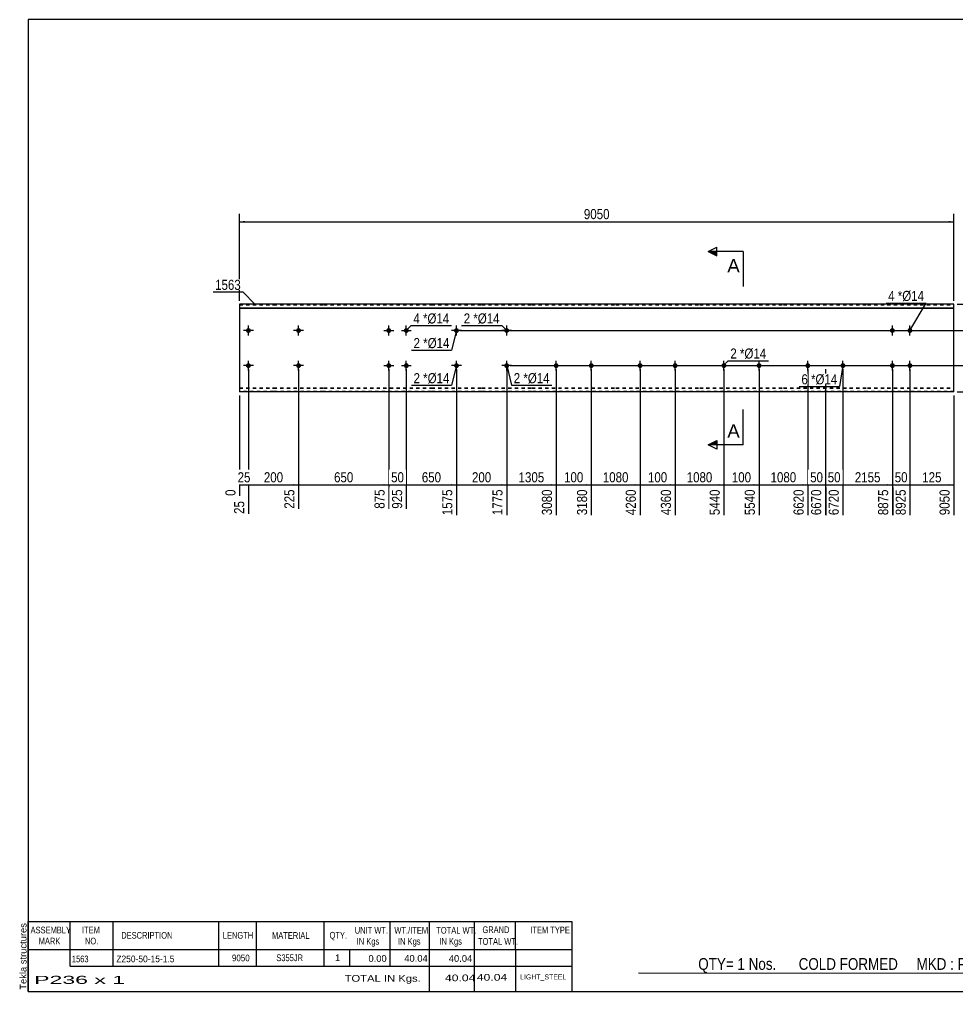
# Model space of a CAD drawing. Header units: millimetres. Extents: x -63 to 340, y -183 to 94.
# Drawn here: x -62.7 to 204.5, y -183.4 to 93.7 of the extents above; entities that cross this region are included whole.
import ezdxf

# ---------------------------------------------------------------- set-up
doc = ezdxf.new("R2010")
doc.units = ezdxf.units.MM
doc.linetypes.add('DXK_LINE_DOT1', pattern=[1.8814, 0.9407, -0.9407])
doc.styles.add('Arial', font='ARIAL.TTF', dxfattribs={"height": 0.2})
doc.styles.add('Arial Narrow', font='ARIALN.TTF', dxfattribs={"height": 0.2})

# ---------------------------------------------------------------- blocks, each defined once
blk = doc.blocks.new('Unknown-628702219-1200')
at = {"color": 5, "linetype": 'Continuous'}
for p, q in [((339.77, 93.65), (-60.23, 93.65)), ((-60.23, 93.65), (-60.23, -183.35)), ((339.77, -183.35), (339.77, 93.65)), ((-60.23, -183.35), (339.77, -183.35))]:
    blk.add_line(p, q, dxfattribs=at)
at = {"color": 174, "linetype": 'Continuous', "style": 'Arial'}
blk.add_text('Tekla structures', height=1.9102, rotation=90, dxfattribs=at).set_placement((-60.73, -182.85))
blk = doc.blocks.new('Part-628702219-1239 - 1220')
at = {"color": 2, "linetype": 'Continuous'}
for p, q in [((0, 12.5), (0, -12.5)), ((9.6, 12.5), (0, 12.5)), ((0, 11.44), (9.6, 11.44)), ((0, 11.33), (9.6, 11.33)), ((23.89, 12.5), (9.7, 12.5)), ((9.7, 11.44), (23.89, 11.44)), ((9.7, 11.33), (23.89, 11.33)), ((54.59, 12.5), (23.99, 12.5)), ((23.99, 11.44), (54.59, 11.44)), ((23.99, 11.33), (54.59, 11.33)), ((68.88, 12.5), (54.69, 12.5)), ((54.69, 11.44), (68.88, 11.44)), ((54.69, 11.33), (68.88, 11.33)), ((83.18, 12.5), (68.98, 12.5)), ((68.98, 11.44), (83.18, 11.44)), ((68.98, 11.33), (83.18, 11.33)), ((107.08, 12.5), (83.28, 12.5)), ((83.28, 11.44), (107.08, 11.44)), ((83.28, 11.33), (107.08, 11.33)), ((130.98, 12.5), (107.18, 12.5)), ((107.18, 11.44), (130.98, 11.44)), ((107.18, 11.33), (130.98, 11.33)), ((154.88, 12.5), (131.08, 12.5)), ((131.08, 11.44), (154.88, 11.44)), ((131.08, 11.33), (154.88, 11.33)), ((178.78, 12.5), (154.98, 12.5)), ((154.98, 11.44), (178.78, 11.44)), ((154.98, 11.33), (178.78, 11.33)), ((203.47, 12.5), (178.88, 12.5)), ((178.88, 11.44), (203.47, 11.44)), ((178.88, 11.33), (203.47, 11.33)), ((203.47, -12.5), (203.47, 12.5)), ((9.6, -12.5), (0, -12.5)), ((23.89, -12.5), (9.7, -12.5)), ((54.59, -12.5), (23.99, -12.5)), ((68.88, -12.5), (54.69, -12.5)), ((83.18, -12.5), (68.98, -12.5)), ((107.08, -12.5), (83.28, -12.5)), ((130.98, -12.5), (107.18, -12.5)), ((154.88, -12.5), (131.08, -12.5)), ((178.78, -12.5), (154.98, -12.5)), ((203.47, -12.5), (178.88, -12.5))]:
    blk.add_line(p, q, dxfattribs=at)
at = {"color": 7, "linetype": 'DXK_LINE_DOT1'}
for p, q in [((0, 12.35), (9.6, 12.35)), ((9.7, 12.35), (23.89, 12.35)), ((23.99, 12.35), (54.59, 12.35)), ((54.69, 12.35), (68.88, 12.35)), ((68.98, 12.35), (83.18, 12.35)), ((83.28, 12.35), (107.08, 12.35)), ((107.18, 12.35), (130.98, 12.35)), ((131.08, 12.35), (154.88, 12.35)), ((154.98, 12.35), (178.78, 12.35)), ((178.88, 12.35), (203.47, 12.35)), ((0, -11.33), (9.6, -11.33)), ((0, -11.44), (9.6, -11.44)), ((9.6, -12.35), (0, -12.35)), ((9.7, -11.33), (23.89, -11.33)), ((9.7, -11.44), (23.89, -11.44)), ((23.89, -12.35), (9.7, -12.35)), ((23.99, -11.33), (54.59, -11.33)), ((23.99, -11.44), (54.59, -11.44)), ((54.59, -12.35), (23.99, -12.35)), ((54.69, -11.33), (68.88, -11.33)), ((54.69, -11.44), (68.88, -11.44)), ((68.88, -12.35), (54.69, -12.35)), ((68.98, -11.33), (83.18, -11.33)), ((68.98, -11.44), (83.18, -11.44)), ((83.18, -12.35), (68.98, -12.35)), ((83.28, -11.33), (107.08, -11.33)), ((83.28, -11.44), (107.08, -11.44)), ((107.08, -12.35), (83.28, -12.35)), ((107.18, -11.33), (130.98, -11.33)), ((107.18, -11.44), (130.98, -11.44)), ((130.98, -12.35), (107.18, -12.35)), ((131.08, -11.33), (154.88, -11.33)), ((131.08, -11.44), (154.88, -11.44)), ((154.88, -12.35), (131.08, -12.35)), ((154.98, -11.33), (178.78, -11.33)), ((154.98, -11.44), (178.78, -11.44)), ((178.78, -12.35), (154.98, -12.35)), ((178.88, -11.33), (203.47, -11.33)), ((178.88, -11.44), (203.47, -11.44)), ((203.47, -12.35), (178.88, -12.35))]:
    blk.add_line(p, q, dxfattribs=at)
blk = doc.blocks.new('Bolt-628702219-1305 - 1220')
at = {"linetype": 'Continuous'}
for points in [[(1.8, 5, -1), (3.2, 5, -1)], [(75.38, 5, -1), (76.78, 5, -1)]]:
    blk.add_hatch(color=3, dxfattribs=at).paths.add_polyline_path(points)
at = {"color": 3, "linetype": 'Continuous'}
for p, q in [((2.5, 3.6), (2.5, 6.4)), ((76.08, 3.6), (76.08, 6.4)), ((3.9, 5), (1.1, 5)), ((77.48, 5), (74.68, 5))]:
    blk.add_line(p, q, dxfattribs=at)
blk = doc.blocks.new('Bolt-628702219-1300 - 1220')
at = {"linetype": 'Continuous'}
for points in [[(90.18, -4.3, -1), (90.18, -5.7, -1)], [(100.18, -4.3, -1), (100.18, -5.7, -1)]]:
    blk.add_hatch(color=3, dxfattribs=at).paths.add_polyline_path(points)
at = {"color": 3, "linetype": 'Continuous'}
for p, q in [((88.78, -5), (91.58, -5)), ((90.18, -6.4), (90.18, -3.6)), ((98.78, -5), (101.58, -5)), ((100.18, -6.4), (100.18, -3.6))]:
    blk.add_line(p, q, dxfattribs=at)
blk = doc.blocks.new('Bolt-628702219-1267 - 1220')
at = {"linetype": 'Continuous'}
for points in [[(185.27, 5, -1), (186.67, 5, -1)], [(190.27, 5, -1), (191.67, 5, -1)], [(185.27, -5, -1), (186.67, -5, -1)], [(190.27, -5, -1), (191.67, -5, -1)]]:
    blk.add_hatch(color=3, dxfattribs=at).paths.add_polyline_path(points)
at = {"color": 3, "linetype": 'Continuous'}
for p, q in [((185.97, 3.6), (185.97, 6.4)), ((190.97, 3.6), (190.97, 6.4)), ((184.57, 5), (187.37, 5)), ((189.57, 5), (192.37, 5)), ((184.57, -5), (187.37, -5)), ((185.97, -6.4), (185.97, -3.6)), ((189.57, -5), (192.37, -5)), ((190.97, -6.4), (190.97, -3.6))]:
    blk.add_line(p, q, dxfattribs=at)
blk = doc.blocks.new('Bolt-628702219-1295 - 1220')
at = {"linetype": 'Continuous'}
for points in [[(114.08, -4.3, -1), (114.08, -5.7, -1)], [(124.08, -4.3, -1), (124.08, -5.7, -1)]]:
    blk.add_hatch(color=3, dxfattribs=at).paths.add_polyline_path(points)
at = {"color": 3, "linetype": 'Continuous'}
for p, q in [((112.68, -5), (115.48, -5)), ((114.08, -6.4), (114.08, -3.6)), ((122.68, -5), (125.48, -5)), ((124.08, -6.4), (124.08, -3.6))]:
    blk.add_line(p, q, dxfattribs=at)
blk = doc.blocks.new('Bolt-628702219-1310 - 1220')
at = {"linetype": 'Continuous'}
for points in [[(41.79, 5, -1), (43.19, 5, -1)], [(46.79, 5, -1), (48.19, 5, -1)], [(41.79, -5, -1), (43.19, -5, -1)], [(46.79, -5, -1), (48.19, -5, -1)]]:
    blk.add_hatch(color=3, dxfattribs=at).paths.add_polyline_path(points)
at = {"color": 3, "linetype": 'Continuous'}
for p, q in [((42.49, 3.6), (42.49, 6.4)), ((47.49, 3.6), (47.49, 6.4)), ((41.09, 5), (43.89, 5)), ((46.09, 5), (48.89, 5)), ((41.09, -5), (43.89, -5)), ((42.49, -6.4), (42.49, -3.6)), ((46.09, -5), (48.89, -5)), ((47.49, -6.4), (47.49, -3.6))]:
    blk.add_line(p, q, dxfattribs=at)
blk = doc.blocks.new('Bolt-628702219-1315 - 1220')
at = {"linetype": 'Continuous'}
for points in [[(16.09, 5, -1), (17.49, 5, -1)], [(61.08, 5, -1), (62.48, 5, -1)]]:
    blk.add_hatch(color=3, dxfattribs=at).paths.add_polyline_path(points)
at = {"color": 3, "linetype": 'Continuous'}
for p, q in [((16.79, 3.6), (16.79, 6.4)), ((61.78, 3.6), (61.78, 6.4)), ((18.19, 5), (15.39, 5)), ((63.18, 5), (60.38, 5))]:
    blk.add_line(p, q, dxfattribs=at)
blk = doc.blocks.new('Bolt-628702219-1320 - 1220')
at = {"linetype": 'Continuous'}
for points in [[(1.8, -5, -1), (3.2, -5, -1)], [(75.38, -5, -1), (76.78, -5, -1)]]:
    blk.add_hatch(color=3, dxfattribs=at).paths.add_polyline_path(points)
at = {"color": 3, "linetype": 'Continuous'}
for p, q in [((3.9, -5), (1.1, -5)), ((2.5, -6.4), (2.5, -3.6)), ((77.48, -5), (74.68, -5)), ((76.08, -6.4), (76.08, -3.6))]:
    blk.add_line(p, q, dxfattribs=at)
blk = doc.blocks.new('Bolt-628702219-1325 - 1220')
at = {"linetype": 'Continuous'}
for points in [[(137.98, -4.3, -1), (137.98, -5.7, -1)], [(147.98, -4.3, -1), (147.98, -5.7, -1)]]:
    blk.add_hatch(color=3, dxfattribs=at).paths.add_polyline_path(points)
at = {"color": 3, "linetype": 'Continuous'}
for p, q in [((136.58, -5), (139.38, -5)), ((137.98, -6.4), (137.98, -3.6)), ((146.58, -5), (149.38, -5)), ((147.98, -6.4), (147.98, -3.6))]:
    blk.add_line(p, q, dxfattribs=at)
blk = doc.blocks.new('Bolt-628702219-1330 - 1220')
at = {"linetype": 'Continuous'}
for points in [[(16.09, -5, -1), (17.49, -5, -1)], [(61.08, -5, -1), (62.48, -5, -1)]]:
    blk.add_hatch(color=3, dxfattribs=at).paths.add_polyline_path(points)
at = {"color": 3, "linetype": 'Continuous'}
for p, q in [((18.19, -5), (15.39, -5)), ((16.79, -6.4), (16.79, -3.6)), ((63.18, -5), (60.38, -5)), ((61.78, -6.4), (61.78, -3.6))]:
    blk.add_line(p, q, dxfattribs=at)
blk = doc.blocks.new('Bolt-628702219-1335 - 1220')
at = {"linetype": 'Continuous'}
for points in [[(161.88, -4.3, -1), (161.88, -5.7, -1)], [(171.88, -4.3, -1), (171.88, -5.7, -1)]]:
    blk.add_hatch(color=3, dxfattribs=at).paths.add_polyline_path(points)
at = {"color": 3, "linetype": 'Continuous'}
for p, q in [((160.48, -5), (163.28, -5)), ((161.88, -6.4), (161.88, -3.6)), ((170.48, -5), (173.28, -5)), ((171.88, -6.4), (171.88, -3.6))]:
    blk.add_line(p, q, dxfattribs=at)
blk = doc.blocks.new('StraightDimension-628702219-2637 - 1220')
at = {"linetype": 'Continuous'}
blk.add_hatch(color=7, dxfattribs=at).paths.add_polyline_path([(112.58, -38.75), (114.08, -39), (112.58, -39.25)])
at = {"color": 7, "linetype": 'Continuous'}
for p, q in [((100.18, -6), (100.18, -47.61)), ((114.08, -6), (114.08, -47.61)), ((100.18, -39), (114.08, -39))]:
    blk.add_line(p, q, dxfattribs=at)
at = {"color": 0}
blk.add_wipeout([(111.38, -38.85), (111.38, -34.65), (102.87, -34.65), (102.87, -38.85)], dxfattribs=at)
at = {"color": 3, "style": 'Arial Narrow'}
blk.add_text('1080', height=2.863, dxfattribs=at).set_placement((103.47, -38.25))
at = {"color": 0, "linetype": 'Continuous'}
blk.add_wipeout([(113.48, -39.7), (109.28, -39.7), (109.28, -48.21), (113.48, -48.21)], dxfattribs=at)
at = {"color": 3, "linetype": 'Continuous', "style": 'Arial Narrow'}
blk.add_text('4260', height=2.863, rotation=90.0002, dxfattribs=at).set_placement((112.88, -47.61))
blk = doc.blocks.new('StraightDimension-628702219-2629 - 1220')
at = {"linetype": 'Continuous'}
blk.add_hatch(color=7, dxfattribs=at).paths.add_polyline_path([(189.47, -38.75), (190.97, -39), (189.47, -39.25)])
at = {"color": 7, "linetype": 'Continuous'}
for p, q in [((185.97, -6), (185.97, -47.61)), ((190.97, -6), (190.97, -47.61)), ((185.97, -39), (190.97, -39))]:
    blk.add_line(p, q, dxfattribs=at)
at = {"color": 0}
blk.add_wipeout([(190.9, -38.85), (190.9, -34.65), (186.04, -34.65), (186.04, -38.85)], dxfattribs=at)
at = {"color": 3, "style": 'Arial Narrow'}
blk.add_text('50', height=2.863, dxfattribs=at).set_placement((186.64, -38.25))
at = {"color": 0, "linetype": 'Continuous'}
blk.add_wipeout([(190.37, -39.7), (186.17, -39.7), (186.17, -48.21), (190.37, -48.21)], dxfattribs=at)
at = {"color": 3, "linetype": 'Continuous', "style": 'Arial Narrow'}
blk.add_text('8925', height=2.863, rotation=90.0002, dxfattribs=at).set_placement((189.77, -47.61))
blk = doc.blocks.new('StraightDimension-628702219-2593 - 1220')
at = {"linetype": 'Continuous'}
for points in [[(215.75, 11), (216, 12.5), (216.25, 11)], [(216.25, 6.5), (216, 5), (215.75, 6.5)]]:
    blk.add_hatch(color=7, dxfattribs=at).paths.add_polyline_path(points)
at = {"color": 7, "linetype": 'Continuous'}
for p, q in [((204.47, 12.5), (218.4, 12.5)), ((216, 5), (216, 12.5)), ((62.78, 5), (218.4, 5))]:
    blk.add_line(p, q, dxfattribs=at)
at = {"color": 0}
blk.add_wipeout([(215.85, 11.18), (211.65, 11.18), (211.65, 6.32), (215.85, 6.32)], dxfattribs=at)
at = {"color": 3, "style": 'Arial Narrow'}
blk.add_text('75', height=2.863, rotation=90.0002, dxfattribs=at).set_placement((215.25, 6.92))
blk = doc.blocks.new('StraightDimension-628702219-2638 - 1220')
at = {"linetype": 'Continuous'}
blk.add_hatch(color=7, dxfattribs=at).paths.add_polyline_path([(98.68, -38.75), (100.18, -39), (98.68, -39.25)])
at = {"color": 7, "linetype": 'Continuous'}
for p, q in [((90.18, -6), (90.18, -47.61)), ((100.18, -6), (100.18, -47.61)), ((90.18, -39), (100.18, -39))]:
    blk.add_line(p, q, dxfattribs=at)
at = {"color": 0}
blk.add_wipeout([(98.52, -38.85), (98.52, -34.65), (91.83, -34.65), (91.83, -38.85)], dxfattribs=at)
at = {"color": 3, "style": 'Arial Narrow'}
blk.add_text('100', height=2.863, dxfattribs=at).set_placement((92.43, -38.25))
at = {"color": 0, "linetype": 'Continuous'}
blk.add_wipeout([(99.58, -39.7), (95.38, -39.7), (95.38, -48.21), (99.58, -48.21)], dxfattribs=at)
at = {"color": 3, "linetype": 'Continuous', "style": 'Arial Narrow'}
blk.add_text('3180', height=2.863, rotation=90.0002, dxfattribs=at).set_placement((98.98, -47.61))
blk = doc.blocks.new('StraightDimension-628702219-2643 - 1220')
at = {"linetype": 'Continuous'}
blk.add_hatch(color=7, dxfattribs=at).paths.add_polyline_path([(40.99, -38.75), (42.49, -39), (40.99, -39.25)])
at = {"color": 7, "linetype": 'Continuous'}
for p, q in [((16.79, -6), (16.79, -45.78)), ((42.49, -6), (42.49, -45.78)), ((16.79, -39), (42.49, -39))]:
    blk.add_line(p, q, dxfattribs=at)
at = {"color": 0}
blk.add_wipeout([(32.98, -38.85), (32.98, -34.65), (26.3, -34.65), (26.3, -38.85)], dxfattribs=at)
at = {"color": 0, "linetype": 'Continuous'}
blk.add_wipeout([(41.89, -39.7), (37.69, -39.7), (37.69, -46.38), (41.89, -46.38)], dxfattribs=at)
at = {"color": 3, "style": 'Arial Narrow'}
blk.add_text('650', height=2.863, dxfattribs=at).set_placement((26.9, -38.25))
at = {"color": 3, "linetype": 'Continuous', "style": 'Arial Narrow'}
blk.add_text('875', height=2.863, rotation=90.0002, dxfattribs=at).set_placement((41.29, -45.78))
blk = doc.blocks.new('StraightDimension-628702219-2636 - 1220')
at = {"linetype": 'Continuous'}
blk.add_hatch(color=7, dxfattribs=at).paths.add_polyline_path([(122.58, -38.75), (124.08, -39), (122.58, -39.25)])
at = {"color": 7, "linetype": 'Continuous'}
for p, q in [((114.08, -6), (114.08, -47.61)), ((124.08, -6), (124.08, -47.61)), ((114.08, -39), (124.08, -39))]:
    blk.add_line(p, q, dxfattribs=at)
at = {"color": 0}
blk.add_wipeout([(122.42, -38.85), (122.42, -34.65), (115.73, -34.65), (115.73, -38.85)], dxfattribs=at)
at = {"color": 3, "style": 'Arial Narrow'}
blk.add_text('100', height=2.863, dxfattribs=at).set_placement((116.33, -38.25))
at = {"color": 0, "linetype": 'Continuous'}
blk.add_wipeout([(123.48, -39.7), (119.28, -39.7), (119.28, -48.21), (123.48, -48.21)], dxfattribs=at)
at = {"color": 3, "linetype": 'Continuous', "style": 'Arial Narrow'}
blk.add_text('4360', height=2.863, rotation=90.0002, dxfattribs=at).set_placement((122.88, -47.61))
blk = doc.blocks.new('StraightDimension-628702219-2633 - 1220')
at = {"linetype": 'Continuous'}
blk.add_hatch(color=7, dxfattribs=at).paths.add_polyline_path([(160.38, -38.75), (161.88, -39), (160.38, -39.25)])
at = {"color": 7, "linetype": 'Continuous'}
for p, q in [((147.98, -6), (147.98, -47.61)), ((161.88, -6), (161.88, -47.61)), ((147.98, -39), (161.88, -39))]:
    blk.add_line(p, q, dxfattribs=at)
at = {"color": 0}
blk.add_wipeout([(159.18, -38.85), (159.18, -34.65), (150.67, -34.65), (150.67, -38.85)], dxfattribs=at)
at = {"color": 3, "style": 'Arial Narrow'}
blk.add_text('1080', height=2.863, dxfattribs=at).set_placement((151.27, -38.25))
at = {"color": 0, "linetype": 'Continuous'}
blk.add_wipeout([(161.28, -39.7), (157.08, -39.7), (157.08, -48.21), (161.28, -48.21)], dxfattribs=at)
at = {"color": 3, "linetype": 'Continuous', "style": 'Arial Narrow'}
blk.add_text('6620', height=2.863, rotation=90.0002, dxfattribs=at).set_placement((160.68, -47.61))
blk = doc.blocks.new('StraightDimension-628702219-1368 - 1220')
at = {"linetype": 'Continuous'}
for points in [[(1.5, 35.75), (0, 36), (1.5, 36.25)], [(201.97, 36.25), (203.47, 36), (201.97, 35.75)]]:
    blk.add_hatch(color=7, dxfattribs=at).paths.add_polyline_path(points)
at = {"color": 7, "linetype": 'Continuous'}
for p, q in [((0, 13.5), (0, 38.25)), ((203.47, 13.5), (203.47, 38.25)), ((0, 36), (203.47, 36))]:
    blk.add_line(p, q, dxfattribs=at)
at = {"color": 0}
blk.add_wipeout([(105.99, 36.15), (105.99, 40.35), (97.48, 40.35), (97.48, 36.15)], dxfattribs=at)
at = {"color": 3, "style": 'Arial Narrow'}
blk.add_text('9050', height=2.863, dxfattribs=at).set_placement((98.08, 36.75))
blk = doc.blocks.new('StraightDimension-628702219-2594 - 1220')
at = {"linetype": 'Continuous'}
for points in [[(215.75, 3.5), (216, 5), (216.25, 3.5)], [(216.25, -3.5), (216, -5), (215.75, -3.5)]]:
    blk.add_hatch(color=7, dxfattribs=at).paths.add_polyline_path(points)
at = {"color": 7, "linetype": 'Continuous'}
for p, q in [((62.78, 5), (218.4, 5)), ((216, -5), (216, 5)), ((77.08, -5), (218.4, -5))]:
    blk.add_line(p, q, dxfattribs=at)
at = {"color": 0}
blk.add_wipeout([(215.85, 3.34), (211.65, 3.34), (211.65, -3.34), (215.85, -3.34)], dxfattribs=at)
at = {"color": 3, "style": 'Arial Narrow'}
blk.add_text('100', height=2.863, rotation=90.0002, dxfattribs=at).set_placement((215.25, -2.74))
blk = doc.blocks.new('StraightDimension-628702219-2595 - 1220')
at = {"linetype": 'Continuous'}
for points in [[(215.75, -6.5), (216, -5), (216.25, -6.5)], [(216.25, -11), (216, -12.5), (215.75, -11)]]:
    blk.add_hatch(color=7, dxfattribs=at).paths.add_polyline_path(points)
at = {"color": 7, "linetype": 'Continuous'}
for p, q in [((77.08, -5), (218.4, -5)), ((216, -12.5), (216, -5)), ((204.47, -12.5), (218.4, -12.5))]:
    blk.add_line(p, q, dxfattribs=at)
at = {"color": 0}
blk.add_wipeout([(215.85, -6.32), (211.65, -6.32), (211.65, -11.18), (215.85, -11.18)], dxfattribs=at)
at = {"color": 3, "style": 'Arial Narrow'}
blk.add_text('75', height=2.863, rotation=90.0002, dxfattribs=at).set_placement((215.25, -10.58))
blk = doc.blocks.new('StraightDimension-628702219-2628 - 1220')
at = {"linetype": 'Continuous'}
blk.add_hatch(color=7, dxfattribs=at).paths.add_polyline_path([(201.97, -38.75), (203.47, -39), (201.97, -39.25)])
at = {"color": 7, "linetype": 'Continuous'}
for p, q in [((190.97, -6), (190.97, -47.61)), ((203.47, -13.5), (203.47, -47.61)), ((190.97, -39), (203.47, -39))]:
    blk.add_line(p, q, dxfattribs=at)
at = {"color": 0}
blk.add_wipeout([(200.56, -38.85), (200.56, -34.65), (193.88, -34.65), (193.88, -38.85)], dxfattribs=at)
at = {"color": 3, "style": 'Arial Narrow'}
blk.add_text('125', height=2.863, dxfattribs=at).set_placement((194.48, -38.25))
at = {"color": 0, "linetype": 'Continuous'}
blk.add_wipeout([(202.87, -39.7), (198.67, -39.7), (198.67, -48.21), (202.87, -48.21)], dxfattribs=at)
at = {"color": 3, "linetype": 'Continuous', "style": 'Arial Narrow'}
blk.add_text('9050', height=2.863, rotation=90.0002, dxfattribs=at).set_placement((202.27, -47.61))
blk = doc.blocks.new('StraightDimension-628702219-2630 - 1220')
at = {"linetype": 'Continuous'}
blk.add_hatch(color=7, dxfattribs=at).paths.add_polyline_path([(184.47, -38.75), (185.97, -39), (184.47, -39.25)])
at = {"color": 7, "linetype": 'Continuous'}
for p, q in [((171.88, -6), (171.88, -47.61)), ((185.97, -6), (185.97, -47.61)), ((171.88, -39), (185.97, -39))]:
    blk.add_line(p, q, dxfattribs=at)
at = {"color": 0}
blk.add_wipeout([(183.18, -38.85), (183.18, -34.65), (174.67, -34.65), (174.67, -38.85)], dxfattribs=at)
at = {"color": 3, "style": 'Arial Narrow'}
blk.add_text('2155', height=2.863, dxfattribs=at).set_placement((175.27, -38.25))
at = {"color": 0, "linetype": 'Continuous'}
blk.add_wipeout([(185.37, -39.7), (181.17, -39.7), (181.17, -48.21), (185.37, -48.21)], dxfattribs=at)
at = {"color": 3, "linetype": 'Continuous', "style": 'Arial Narrow'}
blk.add_text('8875', height=2.863, rotation=90.0002, dxfattribs=at).set_placement((184.77, -47.61))
blk = doc.blocks.new('StraightDimension-628702219-2631 - 1220')
at = {"linetype": 'Continuous'}
blk.add_hatch(color=7, dxfattribs=at).paths.add_polyline_path([(170.38, -38.75), (171.88, -39), (170.38, -39.25)])
at = {"color": 7, "linetype": 'Continuous'}
for p, q in [((166.88, -6), (166.88, -47.61)), ((171.88, -6), (171.88, -47.61)), ((166.88, -39), (171.88, -39))]:
    blk.add_line(p, q, dxfattribs=at)
at = {"color": 0}
blk.add_wipeout([(171.8, -38.85), (171.8, -34.65), (166.95, -34.65), (166.95, -38.85)], dxfattribs=at)
at = {"color": 3, "style": 'Arial Narrow'}
blk.add_text('50', height=2.863, dxfattribs=at).set_placement((167.55, -38.25))
at = {"color": 0, "linetype": 'Continuous'}
blk.add_wipeout([(171.28, -39.7), (167.08, -39.7), (167.08, -48.21), (171.28, -48.21)], dxfattribs=at)
at = {"color": 3, "linetype": 'Continuous', "style": 'Arial Narrow'}
blk.add_text('6720', height=2.863, rotation=90.0002, dxfattribs=at).set_placement((170.68, -47.61))
blk = doc.blocks.new('StraightDimension-628702219-2632 - 1220')
at = {"linetype": 'Continuous'}
blk.add_hatch(color=7, dxfattribs=at).paths.add_polyline_path([(165.38, -38.75), (166.88, -39), (165.38, -39.25)])
at = {"color": 7, "linetype": 'Continuous'}
for p, q in [((161.88, -6), (161.88, -47.61)), ((166.88, -6), (166.88, -47.61)), ((161.88, -39), (166.88, -39))]:
    blk.add_line(p, q, dxfattribs=at)
at = {"color": 0}
blk.add_wipeout([(166.8, -38.85), (166.8, -34.65), (161.95, -34.65), (161.95, -38.85)], dxfattribs=at)
at = {"color": 3, "style": 'Arial Narrow'}
blk.add_text('50', height=2.863, dxfattribs=at).set_placement((162.55, -38.25))
at = {"color": 0, "linetype": 'Continuous'}
blk.add_wipeout([(166.28, -39.7), (162.08, -39.7), (162.08, -48.21), (166.28, -48.21)], dxfattribs=at)
at = {"color": 3, "linetype": 'Continuous', "style": 'Arial Narrow'}
blk.add_text('6670', height=2.863, rotation=90.0002, dxfattribs=at).set_placement((165.68, -47.61))
blk = doc.blocks.new('StraightDimension-628702219-2634 - 1220')
at = {"linetype": 'Continuous'}
blk.add_hatch(color=7, dxfattribs=at).paths.add_polyline_path([(146.48, -38.75), (147.98, -39), (146.48, -39.25)])
at = {"color": 7, "linetype": 'Continuous'}
for p, q in [((137.98, -6), (137.98, -47.61)), ((147.98, -6), (147.98, -47.61)), ((137.98, -39), (147.98, -39))]:
    blk.add_line(p, q, dxfattribs=at)
at = {"color": 0}
blk.add_wipeout([(146.32, -38.85), (146.32, -34.65), (139.63, -34.65), (139.63, -38.85)], dxfattribs=at)
at = {"color": 3, "style": 'Arial Narrow'}
blk.add_text('100', height=2.863, dxfattribs=at).set_placement((140.23, -38.25))
at = {"color": 0, "linetype": 'Continuous'}
blk.add_wipeout([(147.38, -39.7), (143.18, -39.7), (143.18, -48.21), (147.38, -48.21)], dxfattribs=at)
at = {"color": 3, "linetype": 'Continuous', "style": 'Arial Narrow'}
blk.add_text('5540', height=2.863, rotation=90.0002, dxfattribs=at).set_placement((146.78, -47.61))
blk = doc.blocks.new('StraightDimension-628702219-2635 - 1220')
at = {"linetype": 'Continuous'}
blk.add_hatch(color=7, dxfattribs=at).paths.add_polyline_path([(136.48, -38.75), (137.98, -39), (136.48, -39.25)])
at = {"color": 7, "linetype": 'Continuous'}
for p, q in [((124.08, -6), (124.08, -47.61)), ((137.98, -6), (137.98, -47.61)), ((124.08, -39), (137.98, -39))]:
    blk.add_line(p, q, dxfattribs=at)
at = {"color": 0}
blk.add_wipeout([(135.28, -38.85), (135.28, -34.65), (126.77, -34.65), (126.77, -38.85)], dxfattribs=at)
at = {"color": 3, "style": 'Arial Narrow'}
blk.add_text('1080', height=2.863, dxfattribs=at).set_placement((127.37, -38.25))
at = {"color": 0, "linetype": 'Continuous'}
blk.add_wipeout([(137.38, -39.7), (133.18, -39.7), (133.18, -48.21), (137.38, -48.21)], dxfattribs=at)
at = {"color": 3, "linetype": 'Continuous', "style": 'Arial Narrow'}
blk.add_text('5440', height=2.863, rotation=90.0002, dxfattribs=at).set_placement((136.78, -47.61))
blk = doc.blocks.new('StraightDimension-628702219-2639 - 1220')
at = {"linetype": 'Continuous'}
blk.add_hatch(color=7, dxfattribs=at).paths.add_polyline_path([(88.68, -38.75), (90.18, -39), (88.68, -39.25)])
at = {"color": 7, "linetype": 'Continuous'}
for p, q in [((76.08, -6), (76.08, -47.61)), ((90.18, -6), (90.18, -47.61)), ((76.08, -39), (90.18, -39))]:
    blk.add_line(p, q, dxfattribs=at)
at = {"color": 0}
blk.add_wipeout([(87.38, -38.85), (87.38, -34.65), (78.87, -34.65), (78.87, -38.85)], dxfattribs=at)
at = {"color": 3, "style": 'Arial Narrow'}
blk.add_text('1305', height=2.863, dxfattribs=at).set_placement((79.47, -38.25))
at = {"color": 0, "linetype": 'Continuous'}
blk.add_wipeout([(89.58, -39.7), (85.38, -39.7), (85.38, -48.21), (89.58, -48.21)], dxfattribs=at)
at = {"color": 3, "linetype": 'Continuous', "style": 'Arial Narrow'}
blk.add_text('3080', height=2.863, rotation=90.0002, dxfattribs=at).set_placement((88.98, -47.61))
blk = doc.blocks.new('StraightDimension-628702219-2640 - 1220')
at = {"linetype": 'Continuous'}
blk.add_hatch(color=7, dxfattribs=at).paths.add_polyline_path([(74.58, -38.75), (76.08, -39), (74.58, -39.25)])
at = {"color": 7, "linetype": 'Continuous'}
for p, q in [((61.78, -6), (61.78, -47.61)), ((76.08, -6), (76.08, -47.61)), ((61.78, -39), (76.08, -39))]:
    blk.add_line(p, q, dxfattribs=at)
at = {"color": 0}
blk.add_wipeout([(72.27, -38.85), (72.27, -34.65), (65.59, -34.65), (65.59, -38.85)], dxfattribs=at)
at = {"color": 3, "style": 'Arial Narrow'}
blk.add_text('200', height=2.863, dxfattribs=at).set_placement((66.19, -38.25))
at = {"color": 0, "linetype": 'Continuous'}
blk.add_wipeout([(75.48, -39.7), (71.28, -39.7), (71.28, -48.21), (75.48, -48.21)], dxfattribs=at)
at = {"color": 3, "linetype": 'Continuous', "style": 'Arial Narrow'}
blk.add_text('1775', height=2.863, rotation=90.0002, dxfattribs=at).set_placement((74.88, -47.61))
blk = doc.blocks.new('StraightDimension-628702219-2641 - 1220')
at = {"linetype": 'Continuous'}
blk.add_hatch(color=7, dxfattribs=at).paths.add_polyline_path([(60.28, -38.75), (61.78, -39), (60.28, -39.25)])
at = {"color": 7, "linetype": 'Continuous'}
for p, q in [((47.49, -6), (47.49, -45.78)), ((61.78, -6), (61.78, -47.61)), ((47.49, -39), (61.78, -39))]:
    blk.add_line(p, q, dxfattribs=at)
at = {"color": 0}
blk.add_wipeout([(57.98, -38.85), (57.98, -34.65), (51.3, -34.65), (51.3, -38.85)], dxfattribs=at)
at = {"color": 3, "style": 'Arial Narrow'}
blk.add_text('650', height=2.863, dxfattribs=at).set_placement((51.9, -38.25))
at = {"color": 0, "linetype": 'Continuous'}
blk.add_wipeout([(61.18, -39.7), (56.98, -39.7), (56.98, -48.21), (61.18, -48.21)], dxfattribs=at)
at = {"color": 3, "linetype": 'Continuous', "style": 'Arial Narrow'}
blk.add_text('1575', height=2.863, rotation=90.0002, dxfattribs=at).set_placement((60.58, -47.61))
blk = doc.blocks.new('StraightDimension-628702219-2642 - 1220')
at = {"linetype": 'Continuous'}
blk.add_hatch(color=7, dxfattribs=at).paths.add_polyline_path([(45.99, -38.75), (47.49, -39), (45.99, -39.25)])
at = {"color": 7, "linetype": 'Continuous'}
for p, q in [((42.49, -6), (42.49, -45.78)), ((47.49, -6), (47.49, -45.78)), ((42.49, -39), (47.49, -39))]:
    blk.add_line(p, q, dxfattribs=at)
at = {"color": 0}
blk.add_wipeout([(47.42, -38.85), (47.42, -34.65), (42.56, -34.65), (42.56, -38.85)], dxfattribs=at)
at = {"color": 3, "style": 'Arial Narrow'}
blk.add_text('50', height=2.863, dxfattribs=at).set_placement((43.16, -38.25))
at = {"color": 0, "linetype": 'Continuous'}
blk.add_wipeout([(46.89, -39.7), (42.69, -39.7), (42.69, -46.38), (46.89, -46.38)], dxfattribs=at)
at = {"color": 3, "linetype": 'Continuous', "style": 'Arial Narrow'}
blk.add_text('925', height=2.863, rotation=90.0002, dxfattribs=at).set_placement((46.29, -45.78))
blk = doc.blocks.new('StraightDimension-628702219-2644 - 1220')
at = {"linetype": 'Continuous'}
blk.add_hatch(color=7, dxfattribs=at).paths.add_polyline_path([(15.29, -38.75), (16.79, -39), (15.29, -39.25)])
at = {"color": 7, "linetype": 'Continuous'}
for p, q in [((2.5, -6), (2.5, -47.26)), ((16.79, -6), (16.79, -45.78)), ((2.5, -39), (16.79, -39))]:
    blk.add_line(p, q, dxfattribs=at)
at = {"color": 0}
blk.add_wipeout([(12.99, -38.85), (12.99, -34.65), (6.3, -34.65), (6.3, -38.85)], dxfattribs=at)
at = {"color": 3, "style": 'Arial Narrow'}
blk.add_text('200', height=2.863, dxfattribs=at).set_placement((6.9, -38.25))
at = {"color": 0, "linetype": 'Continuous'}
blk.add_wipeout([(16.19, -39.7), (11.99, -39.7), (11.99, -46.38), (16.19, -46.38)], dxfattribs=at)
at = {"color": 3, "linetype": 'Continuous', "style": 'Arial Narrow'}
blk.add_text('225', height=2.863, rotation=90.0002, dxfattribs=at).set_placement((15.59, -45.78))
blk = doc.blocks.new('StraightDimension-628702219-2645 - 1220')
at = {"linetype": 'Continuous'}
blk.add_hatch(color=7, dxfattribs=at).paths.add_polyline_path([(1, -38.75), (2.5, -39), (1, -39.25)])
at = {"color": 7, "linetype": 'Continuous'}
for p, q in [((2.5, -6), (2.5, -47.26)), ((0, -13.5), (0, -42.13)), ((0, -39), (2.5, -39))]:
    blk.add_line(p, q, dxfattribs=at)
at = {"color": 0}
blk.add_wipeout([(3.68, -38.85), (3.68, -34.65), (-1.18, -34.65), (-1.18, -38.85)], dxfattribs=at)
at = {"color": 0, "linetype": 'Continuous'}
blk.add_wipeout([(1.9, -43), (-2.3, -43), (-2.3, -47.86), (1.9, -47.86)], dxfattribs=at)
at = {"color": 3, "style": 'Arial Narrow'}
blk.add_text('25', height=2.863, dxfattribs=at).set_placement((-0.58, -38.25))
at = {"color": 0, "linetype": 'Continuous'}
blk.add_wipeout([(-0.6, -39.7), (-4.8, -39.7), (-4.8, -42.73), (-0.6, -42.73)], dxfattribs=at)
at = {"color": 3, "linetype": 'Continuous', "style": 'Arial Narrow'}
for s, height, p in [('0', 2.86, (-1.2, -42.13)), ('25', 2.863, (1.3, -47.26))]:
    blk.add_text(s, height=height, rotation=90.0002, dxfattribs=at).set_placement(p)
blk = doc.blocks.new('CBS_BOM-628702219-3370')
at = {"color": 7, "linetype": 'Continuous'}
for p, q in [((-60.26, -171.38), (-60.26, -163.38)), ((-60.25, -163.38), (94.67, -163.38)), ((-48.26, -171.38), (-48.26, -163.38)), ((-36.07, -171.38), (-36.07, -163.38)), ((-5.9, -171.38), (-5.9, -163.38)), ((4.78, -171.38), (4.78, -163.38)), ((24.09, -171.38), (24.09, -163.38)), ((42.9, -171.38), (42.9, -163.38)), ((54.11, -171.38), (54.11, -163.38)), ((66.89, -171.38), (66.89, -163.38)), ((78.64, -171.38), (78.64, -163.38)), ((94.67, -163.39), (94.66, -171.37)), ((-60.26, -171.38), (94.67, -171.38)), ((-60.26, -176.18), (-60.26, -171.38)), ((-48.26, -176.18), (-48.26, -171.38)), ((-36.07, -176.18), (-36.07, -171.38)), ((-5.9, -176.18), (-5.9, -171.38)), ((4.78, -176.18), (4.78, -171.38)), ((24.09, -176.18), (24.09, -171.38)), ((31.36, -176.18), (31.36, -171.38)), ((42.9, -176.18), (42.9, -171.38)), ((54.11, -176.18), (54.11, -171.38)), ((66.89, -176.18), (66.89, -171.38)), ((78.66, -176.18), (78.66, -171.38)), ((94.67, -171.38), (94.67, -176.18)), ((-60.26, -183.38), (-60.26, -176.2)), ((-48.26, -176.18), (94.67, -176.18)), ((54.11, -183.38), (54.11, -176.2)), ((66.89, -183.38), (66.89, -176.2)), ((78.7, -183.38), (78.7, -176.2)), ((94.67, -176.18), (94.67, -183.38)), ((-60.26, -183.38), (94.67, -183.38))]:
    blk.add_line(p, q, dxfattribs=at)
at = {"color": 3, "linetype": 'Continuous', "style": 'Arial'}
for s, height, width, p in [('ASSEMBLY', 1.91, 0.7, (-59.57, -166.8)), ('ITEM', 1.91, 0.8, (-44.93, -166.8)), ('UNIT WT.', 1.91, 0.7, (32.79, -166.88)), ('WT./ITEM', 1.91, 0.7, (44.08, -166.88)), ('TOTAL WT.', 1.91, 0.7, (56.01, -166.88)), ('GRAND', 1.91, 0.8, (69.17, -166.72)), ('ITEM TYPE', 1.91, 0.7, (82.8, -166.8)), ('MARK', 1.91, 0.8, (-57.26, -169.94)), ('NO.', 1.91, 0.8, (-44.07, -169.94)), ('DESCRIPTION', 1.9102, 0.8, (-33.74, -168.31)), ('LENGTH', 1.91, 0.7, (-4.8, -168.31)), ('MATERIAL', 1.91, 0.8, (9.23, -168.36)), ('QTY.', 1.91, 0.8, (25.62, -168.28)), ('IN Kgs', 1.91, 0.8, (33.36, -170.02)), ('IN Kgs', 1.91, 0.8, (45.12, -170.02)), ('IN Kgs', 1.91, 0.8, (56.91, -170.02)), ('TOTAL WT.', 1.91, 0.7, (67.91, -170.06))]:
    blk.add_text(s, height=height, dxfattribs=dict(at, width=width)).set_placement(p)
at = {"color": 7, "linetype": 'Continuous', "style": 'Arial'}
for s, height, width, p in [('1563', 1.91, 0.8, (-47.8, -175.03)), ('Z250-50-15-1.5', 1.9102, 0.9, (-35.13, -175.03)), ('9050', 1.91, 0.85, (-2.18, -174.75)), ('S355JR', 1.91, 0.8, (10.46, -174.71))]:
    blk.add_text(s, height=height, dxfattribs=dict(at, width=width)).set_placement(p)
for s, p in [('1', (27.18, -174.71)), ('0.00', (36.7, -174.91)), ('40.04', (46.91, -174.87)), ('40.04', (59.59, -174.91))]:
    blk.add_text(s, height=1.91, dxfattribs=at).set_placement(p)
at = {"color": 6, "linetype": 'Continuous', "style": 'Arial'}
for s, height, width, p in [('P236 x 1', 2.292, 2.05, (-58.54, -181.19)), ('TOTAL IN Kgs.', 1.9102, 1.2, (29.9, -180.58)), ('40.04', 1.91, 1.3, (58.49, -180.43)), ('40.04', 1.91, 1.3, (67.57, -180.27))]:
    blk.add_text(s, height=height, dxfattribs=dict(at, width=width)).set_placement(p)
blk.add_text('LIGHT_STEEL', height=1.4135, dxfattribs=at).set_placement((79.92, -179.92))
blk = doc.blocks.new('CBS_CALLOFF-628702219-3371')
at = {"color": 7, "linetype": 'Continuous'}
blk.add_line((113.65, -178.08), (229.88, -178.1), dxfattribs=at)
at = {"color": 3, "linetype": 'Continuous', "style": 'Arial Narrow'}
blk.add_text('QTY= 1 Nos.      COLD FORMED     MKD : P236', height=3.3405, dxfattribs=at).set_placement((130.66, -177.19))
blk = doc.blocks.new('Mark-628702219-1263 - 1220')
at = {"color": 0}
blk.add_wipeout([(186.61, 13.44), (186.61, 16.44), (184.78, 16.44), (184.78, 13.44)], dxfattribs=at)
blk.add_wipeout([(186.61, 13.44), (186.61, 16.44), (184.78, 16.44), (184.78, 13.44)], dxfattribs=at)
blk.add_wipeout([(188.78, 13.44), (188.78, 16.44), (187.51, 16.44), (187.51, 13.44)], dxfattribs=at)
blk.add_wipeout([(188.78, 13.44), (188.78, 16.44), (187.51, 16.44), (187.51, 13.44)], dxfattribs=at)
at = {"color": 3, "style": 'Arial Narrow'}
blk.add_text('4', height=2.86, dxfattribs=at).set_placement((184.78, 13.44))
at = {"color": 0}
blk.add_wipeout([(195, 13.44), (195, 16.44), (188.78, 16.44), (188.78, 13.44)], dxfattribs=at)
blk.add_wipeout([(195, 13.44), (195, 16.44), (188.78, 16.44), (188.78, 13.44)], dxfattribs=at)
at = {"color": 7, "linetype": 'Continuous'}
for p in [(184.18, 12.84), (190.97, 5)]:
    blk.add_line(p, (195.6, 12.84), dxfattribs=at)
at = {"color": 3, "style": 'Arial Narrow'}
for s, height, p in [('*', 2.86, (187.51, 13.44)), ('Ø14', 2.863, (188.78, 13.44))]:
    blk.add_text(s, height=height, dxfattribs=at).set_placement(p)
blk = doc.blocks.new('Mark-628702219-1234 - 1220')
at = {"color": 0}
blk.add_wipeout([(0.32, 16.59), (0.32, 19.59), (-6.99, 19.59), (-6.99, 16.59)], dxfattribs=at)
blk.add_wipeout([(0.32, 16.59), (0.32, 19.59), (-6.99, 19.59), (-6.99, 16.59)], dxfattribs=at)
at = {"color": 7, "linetype": 'Continuous'}
for p in [(-7.59, 15.99), (4.45, 12.45)]:
    blk.add_line(p, (0.92, 15.99), dxfattribs=at)
at = {"color": 3, "style": 'Arial Narrow'}
blk.add_text('1563', height=2.863, dxfattribs=at).set_placement((-6.99, 16.59))
blk = doc.blocks.new('Mark-628702219-1301 - 1220')
at = {"color": 0}
blk.add_wipeout([(65.67, 7.01), (65.67, 10.01), (63.85, 10.01), (63.85, 7.01)], dxfattribs=at)
blk.add_wipeout([(65.67, 7.01), (65.67, 10.01), (63.85, 10.01), (63.85, 7.01)], dxfattribs=at)
blk.add_wipeout([(67.85, 7.01), (67.85, 10.01), (66.57, 10.01), (66.57, 7.01)], dxfattribs=at)
blk.add_wipeout([(67.85, 7.01), (67.85, 10.01), (66.57, 10.01), (66.57, 7.01)], dxfattribs=at)
at = {"color": 3, "style": 'Arial Narrow'}
blk.add_text('2', height=2.86, dxfattribs=at).set_placement((63.85, 7.01))
at = {"color": 0}
blk.add_wipeout([(74.06, 7.01), (74.06, 10.01), (67.85, 10.01), (67.85, 7.01)], dxfattribs=at)
blk.add_wipeout([(74.06, 7.01), (74.06, 10.01), (67.85, 10.01), (67.85, 7.01)], dxfattribs=at)
at = {"color": 7, "linetype": 'Continuous'}
for p in [(63.25, 6.41), (76.08, 5)]:
    blk.add_line(p, (74.66, 6.41), dxfattribs=at)
at = {"color": 3, "style": 'Arial Narrow'}
for s, height, p in [('*', 2.86, (66.57, 7.01)), ('Ø14', 2.863, (67.85, 7.01))]:
    blk.add_text(s, height=height, dxfattribs=at).set_placement(p)
blk = doc.blocks.new('Mark-628702219-1306 - 1220')
at = {"color": 0}
blk.add_wipeout([(51.33, 7.01), (51.33, 10.01), (49.51, 10.01), (49.51, 7.01)], dxfattribs=at)
blk.add_wipeout([(51.33, 7.01), (51.33, 10.01), (49.51, 10.01), (49.51, 7.01)], dxfattribs=at)
at = {"color": 7, "linetype": 'Continuous'}
blk.add_line((47.49, 5), (48.91, 6.41), dxfattribs=at)
at = {"color": 0}
blk.add_wipeout([(53.51, 7.01), (53.51, 10.01), (52.23, 10.01), (52.23, 7.01)], dxfattribs=at)
blk.add_wipeout([(53.51, 7.01), (53.51, 10.01), (52.23, 10.01), (52.23, 7.01)], dxfattribs=at)
at = {"color": 3, "style": 'Arial Narrow'}
blk.add_text('4', height=2.86, dxfattribs=at).set_placement((49.51, 7.01))
at = {"color": 0}
blk.add_wipeout([(59.72, 7.01), (59.72, 10.01), (53.51, 10.01), (53.51, 7.01)], dxfattribs=at)
blk.add_wipeout([(59.72, 7.01), (59.72, 10.01), (53.51, 10.01), (53.51, 7.01)], dxfattribs=at)
at = {"color": 7, "linetype": 'Continuous'}
blk.add_line((48.91, 6.41), (60.32, 6.41), dxfattribs=at)
at = {"color": 3, "style": 'Arial Narrow'}
for s, height, p in [('*', 2.86, (52.23, 7.01)), ('Ø14', 2.863, (53.51, 7.01))]:
    blk.add_text(s, height=height, dxfattribs=at).set_placement(p)
blk = doc.blocks.new('Mark-628702219-1311 - 1220')
at = {"color": 0}
blk.add_wipeout([(51.38, -0.01), (51.38, 2.99), (49.55, 2.99), (49.55, -0.01)], dxfattribs=at)
blk.add_wipeout([(51.38, -0.01), (51.38, 2.99), (49.55, 2.99), (49.55, -0.01)], dxfattribs=at)
blk.add_wipeout([(53.56, -0.01), (53.56, 2.99), (52.28, 2.99), (52.28, -0.01)], dxfattribs=at)
blk.add_wipeout([(53.56, -0.01), (53.56, 2.99), (52.28, 2.99), (52.28, -0.01)], dxfattribs=at)
at = {"color": 3, "style": 'Arial Narrow'}
blk.add_text('2', height=2.86, dxfattribs=at).set_placement((49.55, -0.01))
at = {"color": 0}
blk.add_wipeout([(59.77, -0.01), (59.77, 2.99), (53.56, 2.99), (53.56, -0.01)], dxfattribs=at)
blk.add_wipeout([(59.77, -0.01), (59.77, 2.99), (53.56, 2.99), (53.56, -0.01)], dxfattribs=at)
at = {"color": 7, "linetype": 'Continuous'}
for p in [(61.78, 5), (48.95, -0.61)]:
    blk.add_line(p, (60.37, -0.61), dxfattribs=at)
at = {"color": 3, "style": 'Arial Narrow'}
for s, height, p in [('*', 2.86, (52.28, -0.01)), ('Ø14', 2.863, (53.56, -0.01))]:
    blk.add_text(s, height=height, dxfattribs=at).set_placement(p)
blk = doc.blocks.new('Mark-628702219-1316 - 1220')
at = {"color": 0}
blk.add_wipeout([(79.92, -10.01), (79.92, -7.01), (78.09, -7.01), (78.09, -10.01)], dxfattribs=at)
blk.add_wipeout([(79.92, -10.01), (79.92, -7.01), (78.09, -7.01), (78.09, -10.01)], dxfattribs=at)
at = {"color": 7, "linetype": 'Continuous'}
blk.add_line((76.08, -5), (77.49, -10.61), dxfattribs=at)
at = {"color": 0}
blk.add_wipeout([(82.1, -10.01), (82.1, -7.01), (80.82, -7.01), (80.82, -10.01)], dxfattribs=at)
blk.add_wipeout([(82.1, -10.01), (82.1, -7.01), (80.82, -7.01), (80.82, -10.01)], dxfattribs=at)
at = {"color": 3, "style": 'Arial Narrow'}
blk.add_text('2', height=2.86, dxfattribs=at).set_placement((78.09, -10.01))
at = {"color": 0}
blk.add_wipeout([(88.31, -10.01), (88.31, -7.01), (82.1, -7.01), (82.1, -10.01)], dxfattribs=at)
blk.add_wipeout([(88.31, -10.01), (88.31, -7.01), (82.1, -7.01), (82.1, -10.01)], dxfattribs=at)
at = {"color": 7, "linetype": 'Continuous'}
blk.add_line((77.49, -10.61), (88.91, -10.61), dxfattribs=at)
at = {"color": 3, "style": 'Arial Narrow'}
for s, height, p in [('*', 2.86, (80.82, -10.01)), ('Ø14', 2.863, (82.1, -10.01))]:
    blk.add_text(s, height=height, dxfattribs=at).set_placement(p)
blk = doc.blocks.new('Mark-628702219-1321 - 1220')
at = {"color": 0}
blk.add_wipeout([(141.64, -2.99), (141.64, 0.01), (139.81, 0.01), (139.81, -2.99)], dxfattribs=at)
blk.add_wipeout([(141.64, -2.99), (141.64, 0.01), (139.81, 0.01), (139.81, -2.99)], dxfattribs=at)
at = {"color": 7, "linetype": 'Continuous'}
blk.add_line((137.8, -5), (139.21, -3.59), dxfattribs=at)
at = {"color": 0}
blk.add_wipeout([(143.82, -2.99), (143.82, 0.01), (142.54, 0.01), (142.54, -2.99)], dxfattribs=at)
blk.add_wipeout([(143.82, -2.99), (143.82, 0.01), (142.54, 0.01), (142.54, -2.99)], dxfattribs=at)
at = {"color": 3, "style": 'Arial Narrow'}
blk.add_text('2', height=2.86, dxfattribs=at).set_placement((139.81, -2.99))
at = {"color": 0}
blk.add_wipeout([(150.03, -2.99), (150.03, 0.01), (143.82, 0.01), (143.82, -2.99)], dxfattribs=at)
blk.add_wipeout([(150.03, -2.99), (150.03, 0.01), (143.82, 0.01), (143.82, -2.99)], dxfattribs=at)
at = {"color": 7, "linetype": 'Continuous'}
blk.add_line((139.21, -3.59), (150.63, -3.59), dxfattribs=at)
at = {"color": 3, "style": 'Arial Narrow'}
for s, height, p in [('*', 2.86, (142.54, -2.99)), ('Ø14', 2.863, (143.82, -2.99))]:
    blk.add_text(s, height=height, dxfattribs=at).set_placement(p)
blk = doc.blocks.new('SectionMark-628702219-1628 - 1220')
at = {"linetype": 'Continuous'}
for points in [[(135.99, 27.55), (135.99, 26.3), (133.49, 27.55)], [(135.99, -26.3), (135.99, -27.55), (133.49, -27.55)]]:
    blk.add_hatch(color=30, dxfattribs=at).paths.add_polyline_path(points)
at = {"color": 30, "linetype": 'Continuous'}
for p, q in [((133.49, 27.55), (135.99, 28.8)), ((135.99, 26.3), (135.99, 28.8)), ((143.49, 27.55), (133.49, 27.55)), ((133.49, 27.55), (135.99, 26.3)), ((133.49, -27.55), (135.99, -26.3)), ((143.49, -27.55), (133.49, -27.55)), ((135.99, -28.8), (133.49, -27.55)), ((135.99, -26.3), (135.99, -28.8))]:
    blk.add_line(p, q, dxfattribs=at)
at = {"color": 0, "linetype": 'Continuous'}
for points in [[(142.49, 21.55), (142.49, 25.55), (138.93, 25.55), (138.93, 21.55)], [(142.49, -25.55), (142.49, -21.55), (138.93, -21.55), (138.93, -25.55)]]:
    blk.add_wipeout(points, dxfattribs=at)
at = {"color": 30, "linetype": 'Continuous'}
for p, q in [((143.49, 27.55), (143.49, 17.55)), ((143.49, -27.55), (143.49, -17.55))]:
    blk.add_line(p, q, dxfattribs=at)
at = {"color": 96, "linetype": 'Continuous', "style": 'Arial'}
for p in [(138.93, 21.55), (138.93, -25.55)]:
    blk.add_text('A', height=3.82, dxfattribs=at).set_placement(p)
blk = doc.blocks.new('Mark-628702219-1326 - 1220')
at = {"color": 0}
blk.add_wipeout([(51.38, -10.01), (51.38, -7.01), (49.55, -7.01), (49.55, -10.01)], dxfattribs=at)
blk.add_wipeout([(51.38, -10.01), (51.38, -7.01), (49.55, -7.01), (49.55, -10.01)], dxfattribs=at)
blk.add_wipeout([(53.56, -10.01), (53.56, -7.01), (52.28, -7.01), (52.28, -10.01)], dxfattribs=at)
blk.add_wipeout([(53.56, -10.01), (53.56, -7.01), (52.28, -7.01), (52.28, -10.01)], dxfattribs=at)
at = {"color": 3, "style": 'Arial Narrow'}
blk.add_text('2', height=2.86, dxfattribs=at).set_placement((49.55, -10.01))
at = {"color": 0}
blk.add_wipeout([(59.77, -10.01), (59.77, -7.01), (53.56, -7.01), (53.56, -10.01)], dxfattribs=at)
blk.add_wipeout([(59.77, -10.01), (59.77, -7.01), (53.56, -7.01), (53.56, -10.01)], dxfattribs=at)
at = {"color": 7, "linetype": 'Continuous'}
for p in [(61.78, -5), (48.95, -10.61)]:
    blk.add_line(p, (60.37, -10.61), dxfattribs=at)
at = {"color": 3, "style": 'Arial Narrow'}
for s, height, p in [('*', 2.86, (52.28, -10.01)), ('Ø14', 2.863, (53.56, -10.01))]:
    blk.add_text(s, height=height, dxfattribs=at).set_placement(p)
blk = doc.blocks.new('MarkSet-628702219-1661 - 1220')
at = {"color": 0}
blk.add_wipeout([(161.88, -10.33), (161.88, -7.33), (160.06, -7.33), (160.06, -10.33)], dxfattribs=at)
blk.add_wipeout([(161.88, -10.33), (161.88, -7.33), (160.06, -7.33), (160.06, -10.33)], dxfattribs=at)
blk.add_wipeout([(164.06, -10.33), (164.06, -7.33), (162.78, -7.33), (162.78, -10.33)], dxfattribs=at)
blk.add_wipeout([(164.06, -10.33), (164.06, -7.33), (162.78, -7.33), (162.78, -10.33)], dxfattribs=at)
at = {"color": 3, "style": 'Arial Narrow'}
blk.add_text('6', height=2.86, dxfattribs=at).set_placement((160.06, -10.33))
at = {"color": 0}
blk.add_wipeout([(170.28, -10.33), (170.28, -7.33), (164.06, -7.33), (164.06, -10.33)], dxfattribs=at)
blk.add_wipeout([(170.28, -10.33), (170.28, -7.33), (164.06, -7.33), (164.06, -10.33)], dxfattribs=at)
at = {"color": 7, "linetype": 'Continuous'}
for p in [(171.88, -5), (159.46, -10.93)]:
    blk.add_line(p, (170.88, -10.93), dxfattribs=at)
at = {"color": 3, "style": 'Arial Narrow'}
for s, height, p in [('*', 2.86, (162.78, -10.33)), ('Ø14', 2.863, (164.06, -10.33))]:
    blk.add_text(s, height=height, dxfattribs=at).set_placement(p)

msp = doc.modelspace()

# ---------------------------------------------------------------- block references
for name in ['Unknown-628702219-1200', 'Part-628702219-1239 - 1220', 'Bolt-628702219-1305 - 1220', 'Bolt-628702219-1315 - 1220', 'Bolt-628702219-1310 - 1220', 'Bolt-628702219-1267 - 1220', 'Bolt-628702219-1320 - 1220', 'Bolt-628702219-1330 - 1220', 'Bolt-628702219-1300 - 1220', 'Bolt-628702219-1295 - 1220', 'Bolt-628702219-1325 - 1220', 'Bolt-628702219-1335 - 1220', 'CBS_BOM-628702219-3370', 'CBS_CALLOFF-628702219-3371']:
    msp.add_blockref(name, (0, 0))

# ---------------------------------------------------------------- next in the draw order: block references
for name in ['StraightDimension-628702219-2593 - 1220', 'Mark-628702219-1306 - 1220', 'StraightDimension-628702219-2643 - 1220', 'StraightDimension-628702219-2637 - 1220', 'StraightDimension-628702219-2633 - 1220', 'StraightDimension-628702219-2629 - 1220']:
    msp.add_blockref(name, (0, 0))

# ---------------------------------------------------------------- next in the draw order: block references
for name in ['StraightDimension-628702219-1368 - 1220', 'StraightDimension-628702219-2644 - 1220', 'StraightDimension-628702219-2638 - 1220', 'StraightDimension-628702219-2636 - 1220']:
    msp.add_blockref(name, (0, 0))

# ---------------------------------------------------------------- next in the draw order: block references
for name in ['Mark-628702219-1234 - 1220', 'StraightDimension-628702219-2594 - 1220', 'StraightDimension-628702219-2645 - 1220']:
    msp.add_blockref(name, (0, 0))

# ---------------------------------------------------------------- next in the draw order: block references
for name in ['Mark-628702219-1263 - 1220', 'Mark-628702219-1301 - 1220', 'Mark-628702219-1311 - 1220', 'StraightDimension-628702219-2595 - 1220']:
    msp.add_blockref(name, (0, 0))

# ---------------------------------------------------------------- next in the draw order: block references
for name in ['StraightDimension-628702219-2639 - 1220', 'StraightDimension-628702219-2634 - 1220', 'StraightDimension-628702219-2630 - 1220', 'StraightDimension-628702219-2628 - 1220']:
    msp.add_blockref(name, (0, 0))

# ---------------------------------------------------------------- next in the draw order: block references
for name in ['StraightDimension-628702219-2640 - 1220', 'StraightDimension-628702219-2635 - 1220', 'StraightDimension-628702219-2631 - 1220']:
    msp.add_blockref(name, (0, 0))

# ---------------------------------------------------------------- next in the draw order: block references
for name in ['Mark-628702219-1321 - 1220', 'Mark-628702219-1316 - 1220', 'StraightDimension-628702219-2641 - 1220', 'StraightDimension-628702219-2632 - 1220']:
    msp.add_blockref(name, (0, 0))

# ---------------------------------------------------------------- next in the draw order: block references
for name in ['SectionMark-628702219-1628 - 1220', 'Mark-628702219-1326 - 1220', 'MarkSet-628702219-1661 - 1220', 'StraightDimension-628702219-2642 - 1220']:
    msp.add_blockref(name, (0, 0))

doc.saveas('drawing.dxf')
